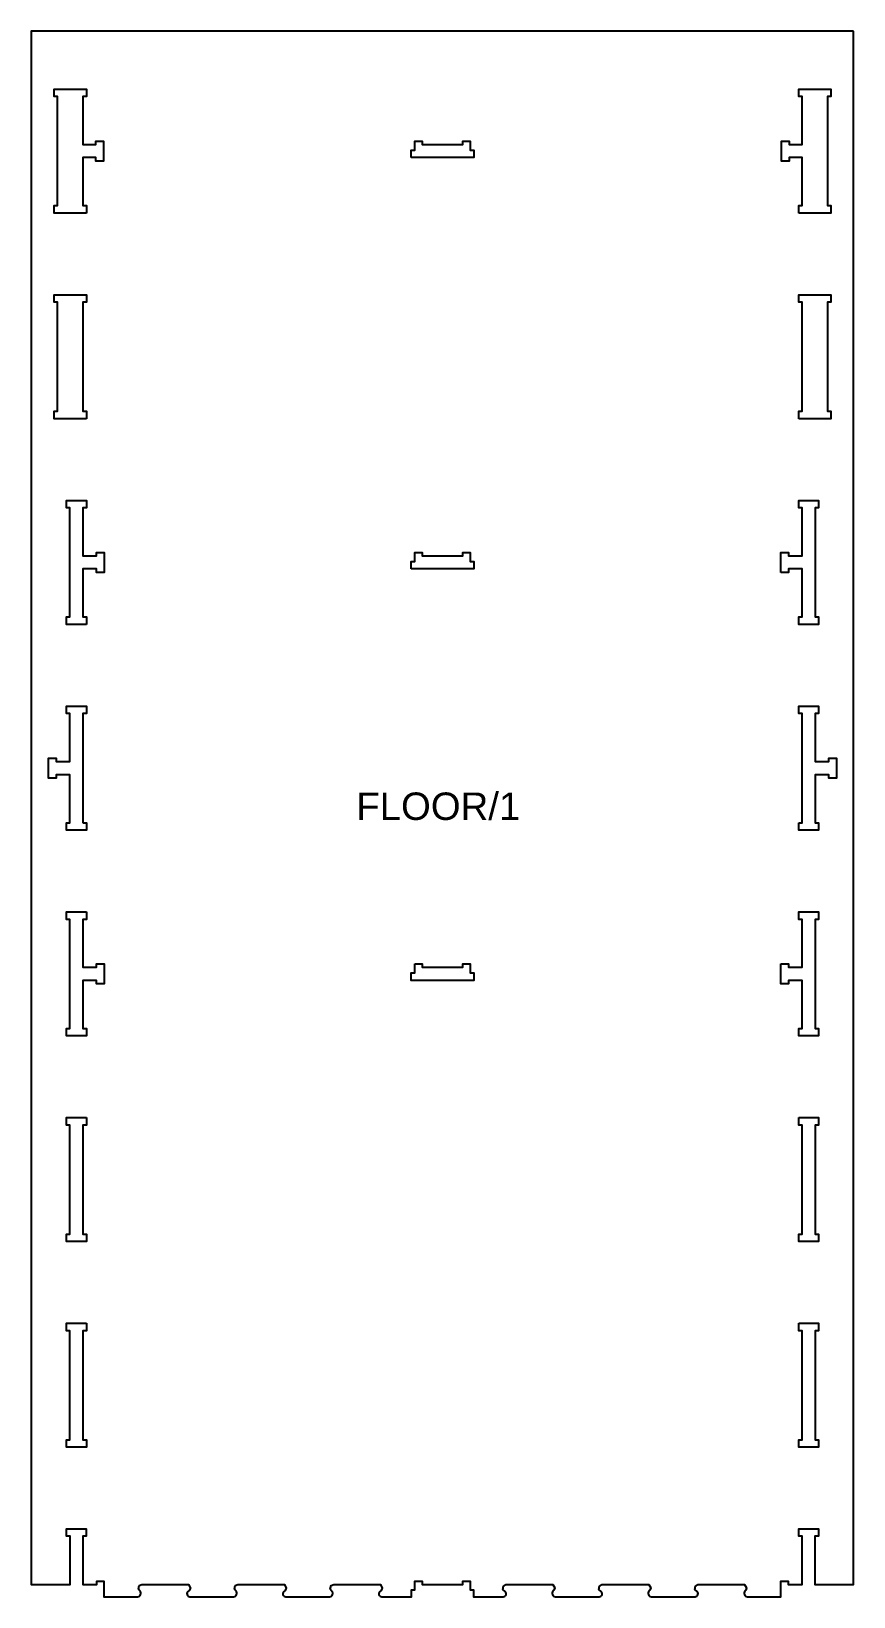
# Model space of a CAD drawing. Header units: millimetres. Extents: x 159 to 1358, y 165 to 2449.
import ezdxf

# ---------------------------------------------------------------- set-up
doc = ezdxf.new("R2010")
doc.units = ezdxf.units.MM
for name, color, linetype, true_color in [('1_ANYTOOL_1MMDEEP_INSIDE', 2, 'Continuous', 0xffff00), ('3_ANYTOOL_CUTTHROUGH_INSID', 4, 'Continuous', 0x00ffff), ('6_ANYTOOL_CUTTHROUGH_OUTSI', 5, 'Continuous', 0x0000ff)]:
    doc.layers.add(name, color=color, linetype=linetype, true_color=true_color)
doc.styles.add('textstyle11', font='standard')

msp = doc.modelspace()

# ---------------------------------------------------------------- linework, layer by layer
at = {"layer": '3_ANYTOOL_CUTTHROUGH_INSID'}
for points in [[(239, 2183.3), (192, 2183.3), (192, 2194.3), (197, 2194.3), (197, 2353.3), (192, 2353.3), (192, 2364.3), (239, 2364.3), (239, 2353.3), (234, 2353.3), (234, 2283.3), (253, 2283.3), (253, 2288.3), (264, 2288.3), (264, 2259.3), (253, 2259.3), (253, 2264.3), (234, 2264.3), (234, 2194.3), (239, 2194.3)], [(1278, 2183.3), (1278, 2194.3), (1283, 2194.3), (1283, 2264.3), (1264, 2264.3), (1264, 2259.3), (1253, 2259.3), (1253, 2288.3), (1264, 2288.3), (1264, 2283.3), (1283, 2283.3), (1283, 2353.3), (1278, 2353.3), (1278, 2364.3), (1325, 2364.3), (1325, 2353.3), (1320, 2353.3), (1320, 2194.3), (1325, 2194.3), (1325, 2183.3)], [(713, 2264.3), (713, 2275.3), (718, 2275.3), (718, 2288.3), (729, 2288.3), (729, 2283.3), (788, 2283.3), (788, 2288.3), (799, 2288.3), (799, 2275.3), (804, 2275.3), (804, 2264.3)], [(239, 1883.3), (192, 1883.3), (192, 1894.3), (197, 1894.3), (197, 2053.3), (192, 2053.3), (192, 2064.3), (239, 2064.3), (239, 2053.3), (234, 2053.3), (234, 1894.3), (239, 1894.3)], [(1278, 1883.3), (1278, 1894.3), (1283, 1894.3), (1283, 2053.3), (1278, 2053.3), (1278, 2064.3), (1325, 2064.3), (1325, 2053.3), (1320, 2053.3), (1320, 1894.3), (1325, 1894.3), (1325, 1883.3)], [(239, 1583.3), (210, 1583.3), (210, 1594.3), (215, 1594.3), (215, 1753.3), (210, 1753.3), (210, 1764.3), (239, 1764.3), (239, 1753.3), (234, 1753.3), (234, 1683.3), (254, 1683.3), (254, 1688.3), (265, 1688.3), (265, 1659.3), (254, 1659.3), (254, 1664.3), (234, 1664.3), (234, 1594.3), (239, 1594.3)], [(1252, 1659.3), (1252, 1688.3), (1263, 1688.3), (1263, 1683.3), (1283, 1683.3), (1283, 1753.3), (1278, 1753.3), (1278, 1764.3), (1307, 1764.3), (1307, 1753.3), (1302, 1753.3), (1302, 1594.3), (1307, 1594.3), (1307, 1583.3), (1278, 1583.3), (1278, 1594.3), (1283, 1594.3), (1283, 1664.3), (1263, 1664.3), (1263, 1659.3)], [(713, 1664.3), (713, 1675.3), (718, 1675.3), (718, 1688.3), (729, 1688.3), (729, 1683.3), (788, 1683.3), (788, 1688.3), (799, 1688.3), (799, 1675.3), (804, 1675.3), (804, 1664.3)], [(234, 1294.3), (239, 1294.3), (239, 1283.3), (210, 1283.3), (210, 1294.3), (215, 1294.3), (215, 1364.3), (195, 1364.3), (195, 1359.3), (184, 1359.3), (184, 1388.3), (195, 1388.3), (195, 1383.3), (215, 1383.3), (215, 1453.3), (210, 1453.3), (210, 1464.3), (239, 1464.3), (239, 1453.3), (234, 1453.3)], [(1278, 1294.3), (1283, 1294.3), (1283, 1453.3), (1278, 1453.3), (1278, 1464.3), (1307, 1464.3), (1307, 1453.3), (1302, 1453.3), (1302, 1383.3), (1322, 1383.3), (1322, 1388.3), (1333, 1388.3), (1333, 1359.3), (1322, 1359.3), (1322, 1364.3), (1302, 1364.3), (1302, 1294.3), (1307, 1294.3), (1307, 1283.3), (1278, 1283.3)], [(239, 1164.3), (239, 1153.3), (234, 1153.3), (234, 1083.3), (254, 1083.3), (254, 1088.3), (265, 1088.3), (265, 1059.3), (254, 1059.3), (254, 1064.3), (234, 1064.3), (234, 994.3), (239, 994.3), (239, 983.3), (210, 983.3), (210, 994.3), (215, 994.3), (215, 1153.3), (210, 1153.3), (210, 1164.3)], [(1252, 1088.3), (1263, 1088.3), (1263, 1083.3), (1283, 1083.3), (1283, 1153.3), (1278, 1153.3), (1278, 1164.3), (1307, 1164.3), (1307, 1153.3), (1302, 1153.3), (1302, 994.3), (1307, 994.3), (1307, 983.3), (1278, 983.3), (1278, 994.3), (1283, 994.3), (1283, 1064.3), (1263, 1064.3), (1263, 1059.3), (1252, 1059.3)], [(718, 1088.3), (729, 1088.3), (729, 1083.3), (788, 1083.3), (788, 1088.3), (799, 1088.3), (799, 1075.3), (804, 1075.3), (804, 1064.3), (713, 1064.3), (713, 1075.3), (718, 1075.3)], [(239, 864.3), (239, 853.3), (234, 853.3), (234, 694.3), (239, 694.3), (239, 683.3), (210, 683.3), (210, 694.3), (215, 694.3), (215, 853.3), (210, 853.3), (210, 864.3)], [(1278, 864.3), (1307, 864.3), (1307, 853.3), (1302, 853.3), (1302, 694.3), (1307, 694.3), (1307, 683.3), (1278, 683.3), (1278, 694.3), (1283, 694.3), (1283, 853.3), (1278, 853.3)], [(239, 564.3), (239, 553.3), (234, 553.3), (234, 394.3), (239, 394.3), (239, 383.3), (210, 383.3), (210, 394.3), (215, 394.3), (215, 553.3), (210, 553.3), (210, 564.3)], [(1278, 564.3), (1307, 564.3), (1307, 553.3), (1302, 553.3), (1302, 394.3), (1307, 394.3), (1307, 383.3), (1278, 383.3), (1278, 394.3), (1283, 394.3), (1283, 553.3), (1278, 553.3)]]:
    msp.add_lwpolyline(points, close=True, dxfattribs=at)
at = {"layer": '6_ANYTOOL_CUTTHROUGH_OUTSI'}
msp.add_lwpolyline([(1358.2, 2448.6), (158.7, 2448.6), (158.7, 183.3), (215.2, 183.3), (215.2, 253.6), (210.2, 253.6), (210.2, 264.1), (238.7, 264.1), (238.7, 253.6), (233.7, 253.6), (233.7, 183.3), (247.5, 183.3), (254.2, 183.1), (254.2, 188.1), (264.7, 188.1), (264.7, 165.3), (313.8, 165.3), (315.2, 165.5), (316.5, 166.1), (317.5, 167.1), (318.2, 168.3), (318.5, 169.6), (318.5, 171), (317.9, 172.4), (314.9, 176.3), (316.2, 181.6), (320, 183.3), (388.1, 183.3), (390.8, 177.7), (389, 174.5), (386.7, 172.5), (386, 171.2), (385.7, 169.8), (385.9, 168.5), (386.5, 167.2), (387.5, 166.2), (388.7, 165.5), (390.1, 165.3), (453.8, 165.3), (455.1, 165.5), (456.4, 166.1), (457.5, 167.1), (458.2, 168.3), (458.5, 169.6), (458.4, 171), (457.9, 172.4), (454.9, 176.3), (456.2, 181.6), (459.9, 183.3), (528.1, 183.3), (530.7, 177.7), (528.9, 174.5), (526.6, 172.5), (525.9, 171.2), (525.6, 169.8), (525.8, 168.5), (526.4, 167.2), (527.4, 166.2), (528.7, 165.5), (530, 165.3), (593.7, 165.3), (595.1, 165.5), (596.4, 166.1), (597.4, 167.1), (598.1, 168.3), (598.4, 169.6), (598.4, 171), (597.8, 172.4), (594.8, 176.3), (596.1, 181.6), (599.9, 183.3), (668, 183.3), (670.7, 177.7), (668.9, 174.5), (666.6, 172.5), (665.9, 171.2), (665.6, 169.8), (665.8, 168.5), (666.4, 167.2), (667.4, 166.2), (668.6, 165.5), (670, 165.3), (713.2, 165.3), (713.2, 175.1), (718.2, 175.1), (718.2, 188.1), (728.7, 188.1), (728.7, 183.1), (788.2, 183.1), (788.2, 188.1), (798.7, 188.1), (798.7, 175.1), (803.7, 175.1), (803.7, 165.3), (847, 165.3), (848.3, 165.5), (849.6, 166.2), (850.6, 167.2), (851.2, 168.5), (851.4, 169.8), (851.1, 171.2), (850.4, 172.5), (846.6, 175.8), (847.4, 181.4), (851.1, 183.3), (919.2, 183.3), (922.2, 178.1), (921, 174.8), (919.1, 172.4), (918.6, 171), (918.5, 169.6), (918.9, 168.3), (919.6, 167.1), (920.6, 166.1), (921.9, 165.5), (923.3, 165.3), (986.9, 165.3), (988.3, 165.5), (989.6, 166.2), (990.6, 167.2), (991.2, 168.5), (991.3, 169.8), (991.1, 171.2), (990.3, 172.5), (986.6, 175.8), (987.3, 181.4), (991.1, 183.3), (1059.2, 183.3), (1062.2, 178.1), (1060.9, 174.8), (1059.1, 172.4), (1058.6, 171), (1058.5, 169.6), (1058.8, 168.3), (1059.5, 167.1), (1060.6, 166.1), (1061.9, 165.5), (1063.2, 165.3), (1126.9, 165.3), (1128.2, 165.5), (1129.5, 166.2), (1130.5, 167.2), (1131.1, 168.5), (1131.3, 169.8), (1131, 171.2), (1130.3, 172.5), (1126.5, 175.8), (1127.3, 181.4), (1131, 183.3), (1199.1, 183.3), (1202.1, 178.1), (1200.9, 174.8), (1199, 172.4), (1198.5, 171), (1198.4, 169.6), (1198.8, 168.3), (1199.5, 167.1), (1200.5, 166.1), (1201.8, 165.5), (1203.2, 165.3), (1252.2, 165.3), (1252.2, 188.1), (1262.7, 188.1), (1262.7, 183.1), (1268, 183.1), (1269.5, 183.3), (1283.2, 183.3), (1283.2, 253.6), (1278.2, 253.6), (1278.2, 264.1), (1306.7, 264.1), (1306.7, 253.6), (1301.7, 253.6), (1301.7, 183.3), (1358.2, 183.3)], close=True, dxfattribs=at)

# ---------------------------------------------------------------- texts
at = {"layer": '1_ANYTOOL_1MMDEEP_INSIDE', "insert": (632.8, 1338.3), "char_height": 40, "width": 262.651, "attachment_point": 1, "style": 'textstyle11'}
msp.add_mtext('\\fArial;FLOOR/1', dxfattribs=at)

doc.saveas('drawing.dxf')
